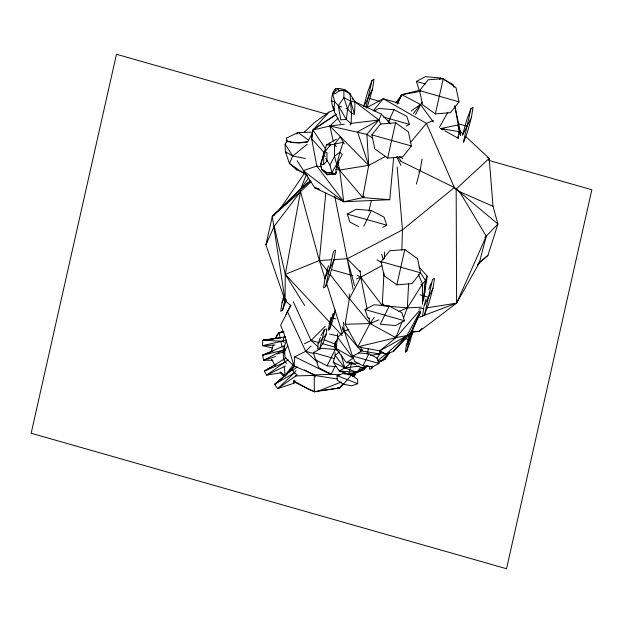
<?xml version="1.0" encoding="UTF-8"?>
<svg xmlns="http://www.w3.org/2000/svg" width="623" height="623" viewBox="0 0 623 623"><rect width="100%" height="100%" fill="white"/><g stroke="black" fill="none" stroke-linecap="round" stroke-linejoin="round"><path stroke-width="0.93" d="M286.432 142.036L286.44 138.158L298.012 132.473L311.336 132.185M361.091 347.081L361.091 350.874L358.451 353.303M336.591 340.726L334.886 343.078L334.964 349.947M344.27 143.866L340.228 136.717L334.559 144.201L334.512 156.342L337.175 166.279M379.765 351.123L379.75 353.973L376.86 358.786M384.484 258.6L384.562 252.004M349.285 293.947L349.41 298.573L345.072 324.264L357.719 346.855L379.781 350.842L395.909 337.682L395.955 335.828M349.962 125.052L351.146 123.79L351.489 113.207L350.001 93.777C346.178 89.346 340.999 88.217 335.524 88.521C326.95 99.259 334.419 113.557 340.758 123.377M401.835 250.189L402.474 229.871L397.155 166.925M354.518 113.402L355.017 101.868L350.001 93.777L343.88 90.39L339.161 90.88L334.917 93.793L332.565 93.489L332.705 95.335M408.579 283.8L407.356 307.926L403.54 317.847M383.963 272.905L382.226 305.613L383.908 304.709M285.646 336.872L262.789 340.267L262.431 345.664L272.492 347.961M489.078 160.313L489.211 158.398L465.895 136.655M311.064 345.913L305.683 351.294L294.765 356.8L294.087 366.013L314.973 374.89L330.533 374.298L329.108 372.982M297.101 160.757L314.763 187.772L343.756 201.751L389.749 199.695L393.658 157.697M333.554 106.416L333.842 110.107L334.644 101.526L332.565 93.489L338.11 88.801L339.161 90.88M423.749 299.266L425.501 280.514L427.191 276.098L418.983 267.002M325.151 278.995L319.334 260.554L325.806 192.998M320.37 337.347L318.143 343.655L317.629 349.044L319.763 348.569L323.298 342.502L326.156 334.403L326.678 329.006L324.544 329.481L321.009 335.548M369.727 366.441L369.47 369.135L371.604 368.66L372.928 366.386M352.462 376.167L352.704 373.886L355.055 372.679L355.733 373.247L354.557 375.895L352.462 376.167L350.157 373.629L352.704 373.886L354.557 375.895L355.055 372.679M334.886 343.078L334.878 347.229L336.412 348.389M423.181 301.384L425.501 280.514L420.276 272.399M458.084 126.843L458.31 124.927L454.759 106.042M444.861 130.869L458.224 138.251L459.019 131.648L458.31 124.927L440.679 128.564L444.425 129.249M390.613 123.993L381.502 114.149L355.017 101.868L350.663 101.074L347.626 109.126L346.365 119.476L351.146 123.79M284.189 342.572L283.255 341.303L283.831 337.004M326.499 144.91L330.377 144.925L343.289 142.27L339.878 152.238L336.817 164.386L335.478 174.269L326.974 174.705L321.764 169.347L320.549 164.752L326.499 144.91L336.428 139.178M424.87 293.044L425.774 286.455M426.031 284.571L427.191 276.098M283.815 296.05L282.071 302.428L280.724 311.298L282.554 310.176L286.479 299.718M328.453 265.624L325.058 278.084L323.571 287.904L325.588 286.658L329.933 275.086L334.053 259.955L335.548 250.142L333.531 251.381M330.852 317.395L328.134 330.229L329.466 329.411L332.332 321.772L335.338 309.935M367.087 107.678L372.546 88.996L374.041 79.176L372.024 80.414L367.679 91.994L363.793 106.229M409.95 333.212L406.274 345.742L405.285 352.221L406.617 351.395L409.49 343.756L412.208 333.772L413.197 327.293M423.874 307.178L422.519 316.102L424.536 314.856L428.881 303.284L433.008 288.161L434.496 278.341L432.479 279.587L424.536 314.856M471.502 117.194L472.989 107.374L470.972 108.62L466.627 120.192L462.5 135.323L471.502 117.194L467.375 132.317L463.699 142.114M333.842 110.107L334.107 108.371M416.366 184.128L420.439 168.989L421.981 159.184M335.213 90.234L335.524 88.521M322.706 158.047L323.594 153.46L324.957 151.023M351.255 375.529L351.645 373.761M282.554 310.176L285.085 298.923M325.588 286.658L333.321 252.307M365.958 107.335L372.024 80.414M329.466 329.411L333.095 313.291M368.933 211.119L371.277 200.715M388.869 122.575L389.718 118.822M387.67 158.063L395.605 122.793L380.474 124.039L371.884 134.887L374.859 148.983L387.67 158.063L402.801 156.817L411.39 145.969L408.415 131.874L395.605 122.793M367.165 354.246L368.411 348.716M396.843 284.851L404.786 249.574L389.679 250.765L381.097 261.59L384.064 275.709L396.843 284.851L411.951 283.652L420.533 272.827L417.566 258.709L404.786 249.574M435.337 113.884L443.28 78.607L428.172 79.799L419.591 90.623L422.558 104.742L435.337 113.884L450.445 112.693L459.026 101.868L456.059 87.75L443.28 78.607M406.617 351.395L411.258 330.805M463.45 142.036L470.972 108.62M319.763 348.569L324.544 329.481M348.569 374.999L351.621 362.796M371.604 368.66L372.258 366.059M411.826 332.09L419.404 331.272L456.62 303.128L479.336 262.813L486.267 236.21L497.894 224.015L493.003 206.306L489.211 158.398L487.451 157.588M286.603 142.722L287.063 141.016L292.132 142.223L299.149 142.667L307.201 141.803M425.945 299.165L424.006 306.282L433.008 288.161M351.014 374.026L349.519 374.368L339.247 370.981L333.266 362.189L335.135 355.39L335.049 352.673M290.886 305.652L285.077 300.566L285.279 274.369L319.334 260.554L319.872 258.685M477.903 264.097L487.965 255.344L497.894 224.015L454.346 187.539L399.95 160.866M271.184 351.473L273.217 345.111M322.434 158.888L320.549 164.752L323.726 164.495L326.943 160.952L326.966 152.471L323.594 153.46L323.726 164.495M336.062 172.532L335.478 174.269L326.499 172.485L321.764 169.347L326.499 172.485L331.919 172.446L335.478 174.269L336.638 171.746M286.557 340.135L284.384 346.513L284.984 357.493L294.087 366.013L284.135 333.975L280.623 325.229L290.637 305.823M267.516 240.322L265.92 244.847L285.077 300.566L272.298 216.345L302.583 187.001M311.017 181.659L300.527 191.65L274.19 226.258L265.92 244.847L272.298 216.345L300.387 189.774L306.508 174.339M428.803 289.376L431.139 283.146M374.252 317.317L370 323.555L357.719 346.855L395.909 337.682L402.154 321.452M297.21 374.945L294.383 372.842L291.977 369.462L274.665 384.352L277.749 388.612L293.939 383.231L294.92 380.746M336.708 339.878L334.979 344.145L336.116 348.421L345.827 361.908M307.162 144.318L292.709 156.023L289.461 163.522L296.68 169.884L304.585 173.178M381.502 114.149L378.916 119.998L366.9 134.366L368.707 165.352L362.711 197.592L343.756 201.751L303.284 170.609L316.811 166.053L321.577 166.878M366.324 107.966L383.262 98.722L426.451 123.377L454.346 187.539L459.478 191.604L486.267 236.21L456.62 303.128L417.574 317.87M382.6 352.797L386.096 354.183L393.51 351.364L410.549 333.749L420.229 312.24M420.245 311.266L406.874 335.571L386.096 354.183L379.781 350.842L410.549 333.749L420.323 312.255M410.549 333.749L420.626 311.991M388.145 122.131L394.04 109.71L406.741 116.299L409.475 124.359L406.251 126.111M363.871 226.258L371.339 210.519L384.048 217.108L386.774 225.168L382.756 227.364M418.866 172.298L420.439 168.989M415.518 114.57L422.059 102.086M397.209 104.088L401.819 94.673L419.98 90.148M363.964 106.292L372.546 88.996M282.071 302.428L284.516 297.514M325.058 278.084L334.053 259.955M439.799 79.643L440.617 77.992L442.307 78.88M329.115 323.75L335.057 311.788M335.213 349.487L321.421 348.296L313.322 352.602L315.666 359.884L327.075 365.872L335.213 349.487L337.658 350.772M315.954 359.533L318.555 367.593L331.179 374.221L335.267 365.981M389.266 306.095L380.264 324.217L395.527 325.541L404.483 320.775L401.89 312.723L389.266 306.095L374.002 304.772L365.047 309.538L367.64 317.59L369.322 318.478M362.952 365.756L368.894 353.794L377.226 358.17L378.932 363.489L373.021 366.628L362.952 365.756L354.619 361.387L352.906 356.068L358.817 352.922L368.894 353.794M406.274 345.742L412.208 333.772M286.012 314.366L290.739 305.091M397.342 103.231L401.819 94.673L420.572 91.347M341.84 155.439L331.919 172.446L329.91 165.111L334.512 156.342L339.878 152.238L342.3 154.629M381.876 265.639L360.717 277.235L349.41 298.573L370 323.555L395.909 337.682L406.874 335.571L393.51 351.364L396.469 347.673M383.168 303.915L382.226 305.613L360.717 277.235L357.392 275.257M439.347 127.481L447.781 112.288M397.124 103.06L401.819 94.673L420.4 104.438L433.374 122.061M297.171 133.906L298.012 132.473L308.159 139.895M283.847 331.911L279.073 332.604L275.241 338.748L277.344 334.442L279.073 332.604L283.8 331.514M307.528 175.943L289.461 163.522L285.365 151.646L285.085 144.162L287.063 141.016M362.119 349.23L361.091 350.874L342.385 328.983M425.501 280.514L422.526 283.862L407.356 307.926L398.463 311.648M378.683 362.251L384.757 359.354L389.562 352.112M388.199 353.07L382.101 360.25L379.469 361.363L384.757 359.354L389.32 352.54M284.524 350.609L287.771 345.835M279.306 210.021L304.343 173.49M363.801 196.011L362.711 197.592L336.482 166.473M331.296 101.058L334.644 101.526L338.32 105.746L346.365 119.476L340.781 119.795L338.32 105.746L343.896 97.647L343.88 90.39M384.757 359.354L389.554 352.392M291.206 198.737L301.259 188.403L308.494 178.038M381.408 351.59L379.75 353.973L370.257 355.476M366.9 365.989L363.754 369.673L356.932 372.297L339.247 370.981L344.784 367.928L350.367 363.528L351.504 361.955M296.431 375.49L277.749 388.612L294.383 372.842L296.065 370.529M395.761 102.912L401.819 94.673M413.501 113.511L420.4 104.438L411.071 111.05M360.927 367.212L356.932 372.297L349.519 374.368L362.056 370.163L366.589 365.709M293.168 364.977L284.851 375.474L283.091 375.56L280.046 372.305M293.604 381.72L314.335 391.812L339.613 387.981L342.977 383.776M296.789 133.992L298.012 132.473M373.418 110.637L383.262 98.722L399.141 103.301M366.768 366.059L363.754 369.673L353.366 373.489M410.23 142.768L426.451 123.377L433.468 120.519M289.508 372.009L294.305 366.402L284.851 375.474L285.412 375.895L280.568 371.97M318.143 343.655L326.156 334.403M343.382 384.313L351.403 375.062L357.532 379.251L357.727 383.69L351.863 385.793L343.382 384.313L337.253 380.131L337.066 375.685L342.923 373.59L351.403 375.062M395.909 337.682L419.38 310.721M421.958 328.352L419.404 331.272L411.725 332.036M477.42 265.001L479.336 262.813M334.356 109.967L328.967 112.085L312.956 130.005L311.975 134.007L308.011 141.281L306.415 142.254M294.305 366.402L285.202 375.965L284.197 366.737M285.178 204.936L287.187 202.872M321.6 390.566L339.613 387.981L343.655 383.9M304.359 343.818L311.072 340.431L325.214 326.296M284.882 350.43L283.115 352.182L276.869 353.973M348.966 329.676L344.301 331L337.658 337.487L336.116 348.421L353.171 358.17L346.365 362.656L358.965 363.466M338.266 117.957L329.886 126.01L312.956 130.005L311.648 138.703L316.811 166.053L343.756 201.751L339.667 170.032L338.001 162.541M304.32 132.154L314.023 122.902L328.967 112.085M427.308 307.778L456.62 303.128L456.161 188.995L489.211 158.398M310.472 180.88L300.387 189.774L300.527 191.65L319.334 260.554L327.558 271.161M484.819 237.488L486.267 236.21M301.259 188.403L310.822 180.187M286.128 357.859L264.339 371.098L266.605 375.171L288.169 359.744M377.904 360.647L385.98 353.763M285.155 350.453L283.115 352.182L283.699 359.946M479.048 262.89L487.965 255.344M294.383 372.842L274.665 384.352L283.473 377.008M284.945 375.786L287.141 373.948M292.974 370.319L297.202 366.783M454.346 187.539L402.474 229.871L347.229 258.763L333.764 259.627M274.665 384.352L278.419 381.331M279.922 380.123L282.172 378.309M339.519 351.886L335.135 355.39L344.784 367.928L356.932 372.297L364.587 366.589M336.817 164.386L338.904 162.844M336.412 114.313L312.956 130.005L325.782 149.224M336.42 114.211L313.782 129.234L312.442 131.998L311.648 138.703L324.388 152.947M274.712 214.771L272.298 216.345L300.527 191.65L285.279 274.369L304.6 305.41M285.061 349.16L263.646 360.289L262.594 355.188L284.758 345.57M286.712 363.435L285.311 362.197L264.339 371.098L272.664 366.316M274.33 365.366L275.997 364.408M373.979 111.089L378.807 108.457L394.04 109.71M358.459 226.546L349.986 222.154L347.26 214.086L356.107 209.273L371.339 210.519M420.844 284.766L422.526 283.862L418.306 274.284M385.699 156.272L368.707 165.352L339.667 170.032L335.859 169.37M364.432 196.673L362.711 197.592L389.749 199.695M418.999 89.494L416.405 81.434L425.361 76.676L440.617 77.992M378.652 362.049L382.101 360.25L377.803 362.329M264.339 371.098L267.672 369.439M285.529 365.935L266.605 375.171L281.191 372.694M318.75 390.971L314.335 391.812L314.241 375.412L304.445 369.883M355.943 372.92L362.056 370.163L353.373 373.356M383.207 352.486L379.75 353.973L361.091 350.874L362.859 350.142M378.893 319.833L370 323.555L345.072 324.264M282.912 346.131L283.527 350.157L262.594 355.188L273.894 350.656M356.512 278.909L360.717 277.235L360.055 270.546M332.565 93.489L334.208 92.835M341.279 382.047L317.006 391.61L314.958 391.517M367.048 366.153L362.617 367.889L356.301 365.857M274.977 345.017L262.431 345.664L285.918 340.314M349.184 362.095L350.367 363.528L352.151 362.905M262.594 355.188L269.814 352.719M368.061 366.145L362.617 367.889L368.068 366.176M275.413 356.566L263.646 360.289L272.999 360.25M371.884 323.173L370 323.555L368.863 317.886M329.731 174.199L326.974 174.705L326.499 172.485M418.796 309.125L423.523 308.377M280.225 338.196L279.073 332.604L282.865 332.075M283.255 341.303L262.789 340.267L280.88 337.775M359.183 366.122L344.784 367.928L333.266 362.189M344.309 124.242L329.886 126.01L333.212 140.993M351.037 123.416L378.916 119.998L380.871 124.343M262.789 340.267L273.933 338.904M307.131 142.114L299.079 142.978L292.062 142.527L286.993 141.32L286.44 138.158M340.236 90.343L342.12 90.164M319.334 260.554L331.841 259.752M421.6 307.131L407.356 307.926L383.2 305.698M346.668 367.827L344.784 367.928L341.256 355.001M295.357 375.949L314.241 375.412L337.175 378.948M327.075 365.872L336.272 366.667M331.179 374.221L339.761 374.96M279.073 332.604L280.599 332.737M440.679 128.564L459.019 131.648L460.716 134.887M350.367 363.528L355.772 364.564M286.416 153.133L285.365 151.646L292.709 156.023L305.418 158.476M318.501 188.559L314.763 187.772L319.35 189.252M329.668 334.146L337.035 335.719M337.783 387.545L339.613 387.981M342.876 372.274L344.916 372.795M383.425 117.062L409.475 124.359M371.884 134.887L411.39 145.969M347.26 214.086L386.774 225.168M293.293 301.75L311.072 340.431L318.431 342.518M322.114 343.561L335.914 347.47M287.491 311.734L305.683 351.294L313.961 353.638M416.405 81.434L425.369 83.988M419.591 90.623L459.026 101.868M369.922 98.59L379.259 101.253M458.606 123.868L467.001 126.259M327.028 114.274L116.478 54.263L31.15 433.242L506.522 568.737L591.85 189.758L488.915 160.423M381.097 261.59L420.533 272.827M331.428 269.549L352.906 275.678M420.112 294.827L428.507 297.226M365.047 309.538L404.483 320.775M333.009 318.034L335.789 318.82M405.503 338.694L409.241 339.753M352.906 356.068L378.932 363.489M313.322 352.602L333.819 358.443M314.109 391.236L309 389.57L293.332 380.513M338.32 105.746L341.7 106.977M345.936 108.511L347.626 109.126L351.489 113.207L354.479 114.367M323.944 339.722L336.506 344.589M337.066 375.685L357.727 383.69M493.003 206.306L459.478 191.604L460.794 192.974M294.765 356.8L330.533 374.298M443.989 79.76L453.248 84.619L454.112 87.306M455.109 188.411L456.161 188.995M441.52 129.023L443.187 129.95M376.954 259.838L381.93 262.781M399.522 156.669L402.762 158.592M372.507 138.142L366.9 134.366L329.886 126.01L368.707 165.352L357.547 131.881L378.916 119.998L355.017 101.868M283.091 375.56L284.454 376.72M311.072 340.431L318.174 347.003M305.683 351.294L317.753 362.469M459.533 130.721L463.068 134.015M284.773 353.841L283.115 352.182L282.733 350.313M360.055 271.76L347.229 258.763L334.738 196.261M329.59 322.122L285.279 274.369L274.19 226.258M330.914 323.547L342.159 335.665M346.131 91.301L344.947 89.891L345.866 91.573M352.057 98.348L353.241 99.758M397.295 156.443L400.963 160.812M329.902 274.19L349.277 299.196M329.91 165.111L325.829 158.46M314.241 375.412L315.285 376.977M336.996 166.03L339.667 170.032M334.559 144.201L336.155 146.607M285.085 144.162L292.709 156.023M271.55 359.276L275.187 365.794M283.621 359.019L285.311 362.197M295.793 168.179L296.68 169.884M342.128 326.802L344.301 331L353.171 358.17L337.658 337.487L337.557 333.78M460.607 134.833L459.019 131.648L460.529 135.573M396.726 156.817L400.939 165.336M325.081 156.794L323.594 153.46L330.377 144.925L329.474 142.901M347.626 109.126L343.896 97.647L350.663 101.074L354.222 113.479M350.001 93.777L350.593 95.63M326.608 283.605L342.315 333.406M381.712 254.277L383.192 259.721M354.573 285.941L347.229 258.763L353.077 289.119M458.31 124.927L460.67 133.906M454.852 105.965L460.35 131.983M280.996 341.926L281.962 346.583M335.174 344.566L335.478 346.053M360.717 277.235L366.97 308.432M458.022 136.359L458.224 138.251M343.444 322.293L344.301 331M293.822 381.346L293.939 383.231M422.526 283.862L422.55 304.172"/></g></svg>
